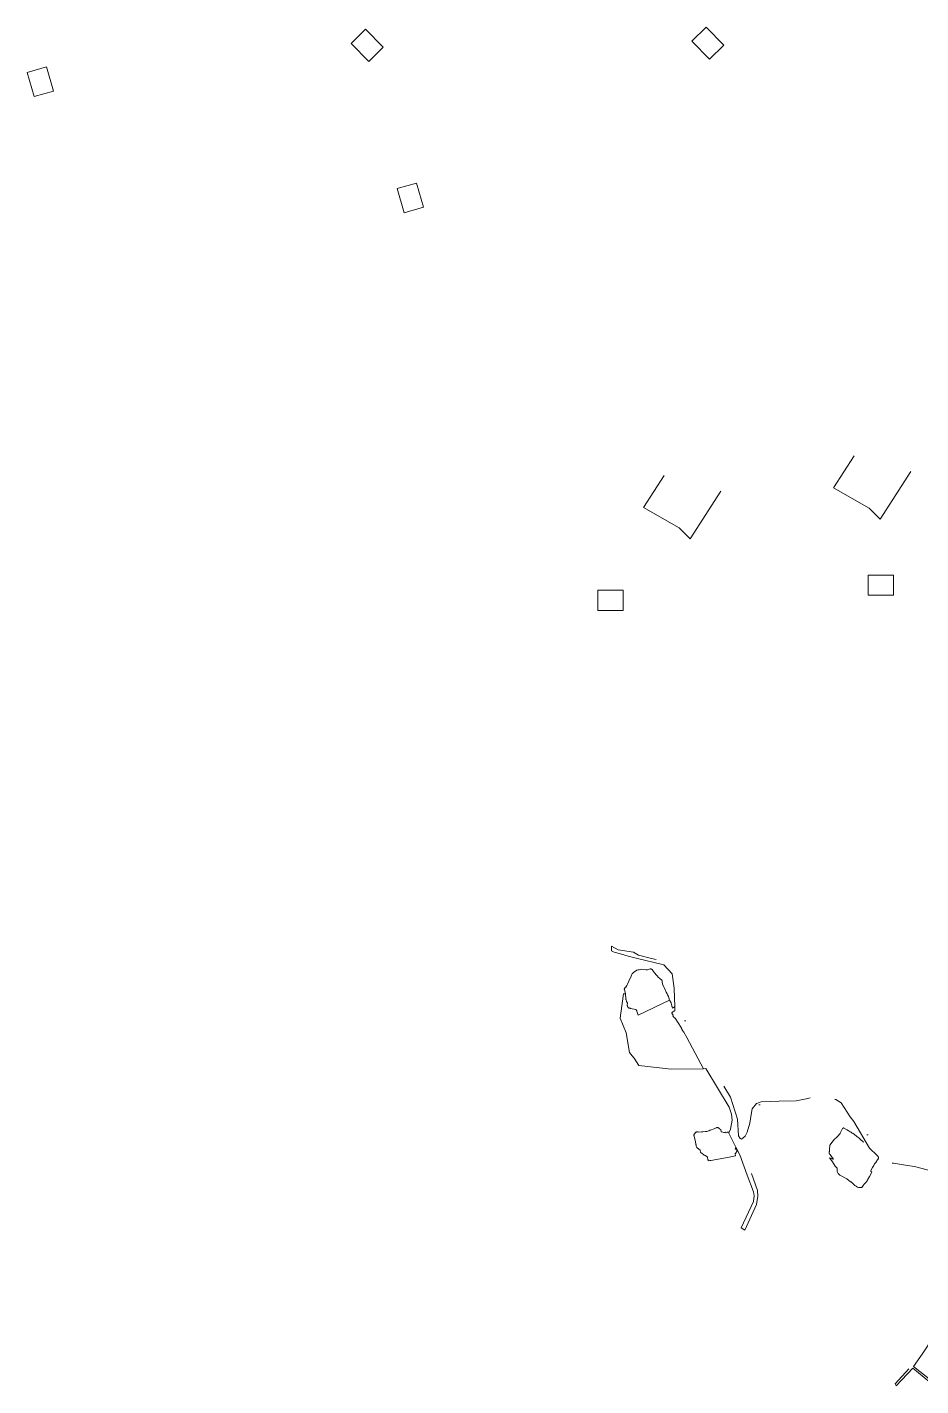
# Model space of a CAD drawing. Header units: metres. Extents: x 534757 to 556231, y 1832948 to 1850503.
# Drawn here: x 546902 to 548675, y 1846079 to 1848775 of the extents above; entities that cross this region are included whole.
import ezdxf

# ---------------------------------------------------------------- set-up
doc = ezdxf.new("R2010")
doc.units = ezdxf.units.M
doc.header["$MEASUREMENT"] = 0
doc.linetypes.add('DGN Style 4', pattern=[602.615279, 301.11944, -150.55972, 0.376399, -150.55972])
doc.layers.add('Level 30', color=7, linetype='Continuous', lineweight=0)

msp = doc.modelspace()

# ---------------------------------------------------------------- linework, layer by layer
at = {"layer": 'Level 30', "color": 5, "linetype": 'DGN Style 4', "lineweight": 13, "flags": 128}
for points in [[(547608.11, 1848735.35), (547579.69, 1848707.2), (547544.69, 1848742.73), (547572.93, 1848770.82), (547608.11, 1848735.35)], [(548284.18, 1848739.55), (548255.76, 1848711.4), (548220.76, 1848746.93), (548249, 1848775.02), (548284.18, 1848739.55)], [(546954.08, 1848648.13), (546915.63, 1848637.13), (546901.87, 1848685.2), (546940.33, 1848696.2), (546954.08, 1848648.13)], [(547688.41, 1848417.65), (547649.96, 1848406.65), (547636.2, 1848454.72), (547674.66, 1848465.72), (547688.41, 1848417.65)], [(548655.53, 1847893.19), (548594.66, 1847798.33), (548572.71, 1847820.17), (548501.71, 1847860.68), (548561.36, 1847953.62), (548655.53, 1847893.19)], [(548278.45, 1847854.16), (548217.58, 1847759.3), (548195.63, 1847781.14), (548124.63, 1847821.65), (548184.28, 1847914.59), (548278.45, 1847854.16)], [(548620.816, 1847687.523), (548620.816, 1847647.523), (548570.816, 1847647.523), (548570.816, 1847687.523), (548620.816, 1847687.523)], [(548084.3, 1847657.41), (548084.3, 1847617.41), (548034.3, 1847617.41), (548034.3, 1847657.41), (548084.3, 1847657.41)], [(548186.9685, 1846829.8703), (548186, 1846868), (548182, 1846896), (548165, 1846914), (548110, 1846927), (548094.58, 1846931.48), (548079, 1846936), (548066.44, 1846939.46), (548061.3262, 1846941.9609), (548061.3262, 1846951.1613), (548074.5, 1846944.11), (548105.23, 1846939.14), (548115.17, 1846933.26), (548140.93, 1846926.48), (548173.01, 1846920.15), (548192.88, 1846900.55), (548201.43, 1846857.8), (548203.17, 1846815.89), (548210.41, 1846794.23), (548297.6, 1846651.4), (548311.18, 1846607.56), (548313.13, 1846574.79), (548316.44, 1846569.16), (548319.32, 1846568.19), (548326.35, 1846574.16), (548330.4, 1846582.18), (548335.7, 1846600.06), (548338.19, 1846617.13), (548340.4, 1846627.98), (548349.33, 1846638.99), (548358.53, 1846641.85), (548393.95, 1846643.23), (548427.94, 1846643.93), (548447.73, 1846648.39), (548464.34, 1846651.62), (548493.83, 1846653.4), (548509.98, 1846650.69), (548521.32, 1846642.8), (548528.67, 1846635.54), (548530.18, 1846633.87), (548536.15, 1846625.65), (548546.4, 1846612.76), (548555.22, 1846597.61), (548571.01, 1846573.48), (548581.78, 1846553.3), (548582.87, 1846552.43), (548587.21, 1846546.36), (548597.6212, 1846536.6782), (548597.63, 1846536.67), (548597.7689, 1846536.5468), (548598.87, 1846535.57), (548616.7787, 1846526.983), (548618.64, 1846526.12), (548650.45, 1846520.54), (548664.95, 1846518.89), (548678.53, 1846517.72), (548705.01, 1846509.69), (548711.3, 1846506.55), (548712.96, 1846504.18), (548741.84, 1846489.17), (548755.68, 1846478.53), (548763.59, 1846469.11), (548774.29, 1846453.8), (548790.29, 1846431.17), (548797.27, 1846423.66), (548804.8, 1846409.67), (548820.87, 1846399.09), (548832.99, 1846388.01), (548838.17, 1846385.85), (548853.92, 1846390.73), (548875.03, 1846402.01), (548881.7, 1846406.41), (548894.18, 1846398.41), (548903.99, 1846398.77), (548919.42, 1846394.79), (548967.09, 1846396.44), (549000, 1846397.75), (549000.92, 1846397.79), (549007.85, 1846394.92), (549027.13, 1846386.85), (549056.83, 1846396.29), (549074.97, 1846399.72), (549076.37, 1846399.93), (549087.32, 1846417.27), (549078.59, 1846430.72), (549077.33, 1846432.66), (549078.03, 1846433.82), (549093.78, 1846459.99), (549104.96, 1846469.57), (549112.63, 1846476.15), (549124.37, 1846486.22), (549130.14, 1846491.16), (549134.59, 1846496.94), (549135.84, 1846501.62), (549134.78, 1846504.79), (549150.31, 1846504.03), (549137.97, 1846477.95), (549130.18, 1846467.4), (549123.12, 1846462.28), (549102.56, 1846451.22), (549097.18, 1846444.85), (549095.18, 1846440.09), (549095.37, 1846436.76), (549098.15, 1846431.48), (549098.65, 1846423.21), (549097.1623, 1846417.5905)], [(548088.8135, 1846856.2729), (548086.8917, 1846864.7837), (548086.702, 1846865.6838), (548086.6855, 1846865.7738), (548086.669, 1846865.8638), (548086.669, 1846865.9538), (548086.669, 1846866.0438), (548086.669, 1846866.1338), (548086.6855, 1846866.2238), (548086.702, 1846866.3138), (548086.7184, 1846866.3938), (548086.7432, 1846866.4738), (548086.7762, 1846866.5538), (548086.8092, 1846866.6339), (548086.8422, 1846866.7039), (548086.8834, 1846866.7739), (548086.9329, 1846866.8439), (548086.9741, 1846866.9039), (548087.0236, 1846866.9739), (548088.6486, 1846868.9141), (548089.3332, 1846869.7141), (548089.5559, 1846869.9542), (548091.5107, 1846872.8645), (548092.1788, 1846874.5346), (548092.7975, 1846875.8847), (548095.6101, 1846881.9753), (548096.2947, 1846883.3455), (548099.8745, 1846889.7761), (548100.6416, 1846891.6363), (548102.3985, 1846896.6167), (548102.415, 1846896.6568), (548102.4315, 1846896.6968), (548102.448, 1846896.7368), (548102.4727, 1846896.7768), (548102.4975, 1846896.8168), (548102.5222, 1846896.8468), (548102.547, 1846896.8868), (548102.58, 1846896.9168), (548102.613, 1846896.9468), (548102.646, 1846896.9768), (548102.6789, 1846897.0068), (548102.7202, 1846897.0368), (548102.7532, 1846897.0568), (548103.5533, 1846897.5368), (548105.2194, 1846898.727), (548109.8467, 1846902.0273), (548110.9438, 1846902.9174), (548111.0757, 1846903.0274), (548111.2242, 1846903.1274), (548111.3809, 1846903.2174), (548111.5459, 1846903.3074), (548111.7191, 1846903.3774), (548111.9006, 1846903.4374), (548112.082, 1846903.4874), (548112.2717, 1846903.5274), (548114.3751, 1846903.8974), (548115.0844, 1846904.0775), (548116.1732, 1846904.4275), (548121.7161, 1846905.4776), (548129.6427, 1846904.3875), (548132.8183, 1846904.3675), (548138.1797, 1846905.8676), (548139.3015, 1846905.8376), (548139.6644, 1846905.8076), (548140.0191, 1846905.7376), (548140.3738, 1846905.6476), (548140.7202, 1846905.5176), (548141.0501, 1846905.3776), (548141.3636, 1846905.1976), (548141.6687, 1846905.0076), (548141.9492, 1846904.7875), (548142.2131, 1846904.5475), (548142.4523, 1846904.2875), (548142.675, 1846904.0175), (548142.8565, 1846903.7574), (548146.5105, 1846898.1569), (548146.725, 1846897.8369), (548147.1126, 1846897.3668), (548149.7768, 1846894.4665), (548151.0966, 1846892.8064), (548154.4866, 1846889.206), (548156.6394, 1846887.4059), (548157.3735, 1846886.8158), (548161.11, 1846883.5455), (548161.1925, 1846883.4655), (548161.2585, 1846883.3755), (548161.3245, 1846883.2855), (548161.3822, 1846883.1955), (548161.4317, 1846883.0954), (548161.473, 1846882.9954), (548161.506, 1846882.8854), (548161.5307, 1846882.7754), (548161.5472, 1846882.6754), (548161.7864, 1846880.1252), (548162.0421, 1846878.765), (548162.3803, 1846877.1249), (548163.1639, 1846873.7245), (548165.5806, 1846868.8541), (548166.1993, 1846867.674), (548170.0182, 1846860.0432), (548171.8576, 1846856.4229), (548172.7072, 1846854.7127), (548174.4063, 1846851.4124), (548174.5136, 1846851.1724), (548176.1385, 1846843.7616), (548176.1415, 1846843.7571)], [(548243.7409, 1846707.95), (548243.7417, 1846707.9485), (548179.9904, 1846707.2185), (548115.7938, 1846714.5292), (548115.7935, 1846714.5296), (548106.0608, 1846729.1206), (548102.6365, 1846733.3069), (548097.0866, 1846740.0916), (548090.3395, 1846779.1254), (548078.7093, 1846808.0082), (548080.0446, 1846818.3933), (548084.9781, 1846856.7629), (548088.8135, 1846856.2729)], [(548088.8135, 1846856.2729), (548089.8235, 1846846.6919), (548089.9398, 1846845.791), (548089.9507, 1846845.3581), (548090.1315, 1846844.7926), (548091.0401, 1846842.086), (548091.2646, 1846841.0933), (548092.8756, 1846837.7061), (548092.7159, 1846834.1617), (548092.7084, 1846833.61), (548092.7481, 1846833.0508), (548092.8368, 1846832.4889), (548092.9756, 1846831.9297), (548093.1699, 1846831.4579), (548093.4024, 1846830.9994), (548093.6723, 1846830.5579), (548093.9783, 1846830.1369), (548094.3186, 1846829.7399), (548094.6914, 1846829.37), (548095.0941, 1846829.0304), (548095.5242, 1846828.7237), (548095.9785, 1846828.4524), (548096.4539, 1846828.2188), (548096.9469, 1846828.0245), (548097.4917, 1846827.9294), (548097.8833, 1846827.8759), (548098.1029, 1846827.8309), (548099.3045, 1846827.6821), (548109.6262, 1846825.5496), (548111.4827, 1846822.728), (548111.6166, 1846822.3356), (548111.7365, 1846822.0156), (548114.4663, 1846814.0714), (548176.1415, 1846843.7571)], [(548176.1415, 1846843.7571), (548179.545, 1846838.6311), (548179.7182, 1846837.8111), (548181.1122, 1846832.8106), (548181.2442, 1846831.4605), (548181.4339, 1846830.5304), (548182.0525, 1846828.2601), (548186.5149, 1846830.9704), (548186.7376, 1846830.6004), (548186.9685, 1846829.8703)], [(548186.9685, 1846829.8703), (548187.0345, 1846827.2701), (548187.15, 1846822.6996), (548186.5644, 1846822.4496), (548186.0282, 1846822.2796), (548185.69, 1846822.2496), (548185.0384, 1846821.8795), (548183.331, 1846820.8394), (548181.6813, 1846819.7093), (548181.071, 1846819.2693), (548181.071, 1846819.1793), (548181.0297, 1846818.2592), (548183.8259, 1846813.8888), (548182.8774, 1846812.5186), (548184.0404, 1846810.8085), (548186.2262, 1846809.2083), (548187.3974, 1846808.3082), (548199.4977, 1846789.4264), (548199.6297, 1846789.1664), (548201.4773, 1846785.496), (548201.6753, 1846785.226), (548201.8567, 1846784.6759), (548204.9911, 1846780.7356), (548210.7004, 1846770.0195), (548210.8309, 1846769.7745), (548243.7409, 1846707.95)], [(548294.8389, 1846582.027), (548297.44, 1846587.82), (548300.55, 1846605.94), (548299.57, 1846617.82), (548294.95, 1846631.27), (548248.74, 1846708.01), (548243.7409, 1846707.95)], [(548308.2268, 1846552.0228), (548315.97, 1846536.71), (548330.75, 1846496.66), (548343.23, 1846463.58), (548344.66, 1846455.41), (548343.33, 1846444.4), (548318.52, 1846392.09), (548325.8504, 1846387.2008), (548325.85, 1846387.2), (548325.8531, 1846387.199), (548348.85, 1846438.61), (548351.89, 1846454.82), (548350.87, 1846466.47), (548338.43, 1846501.28), (548327.72, 1846538.15), (548320.43, 1846551.58), (548320.36, 1846556.04), (548321.92, 1846559.67), (548325.26, 1846563.08), (548330.55, 1846569.68), (548335.61, 1846581.51), (548340.09, 1846598.51), (548342.48, 1846616.36), (548344.56, 1846627.5), (548351.23, 1846634.99), (548358.24, 1846637.28), (548393.12, 1846639.17), (548428.41, 1846639.71), (548447.52, 1846642.81), (548465.11, 1846646.99), (548493.7, 1846648.63), (548506.32, 1846646.71), (548516.74, 1846640.46), (548534.94, 1846612.59), (548541.99, 1846603.06), (548572.9981, 1846550.0033)], [(548308.2268, 1846552.0228), (548306.8578, 1846548.5531), (548309.6953, 1846548.2231), (548309.7365, 1846548.0431), (548310.1902, 1846545.2828), (548310.5036, 1846544.7328), (548307.4435, 1846539.7223), (548306.6929, 1846540.5924), (548306.9073, 1846538.8822), (548307.6414, 1846535.0918), (548307.6497, 1846535.0818), (548291.3368, 1846531.902), (548291.3345, 1846531.9015), (548258.399, 1846525.4709), (548258.3905, 1846525.4706), (548257.5273, 1846525.4354), (548256.7466, 1846525.4037), (548253.2355, 1846525.2609), (548253.235, 1846525.2635), (548253.1695, 1846525.6009), (548253.1692, 1846525.6021), (548252.8406, 1846526.8543), (548252.5344, 1846528.0212), (548252.3777, 1846528.6212), (548251.9818, 1846531.2315), (548251.7838, 1846532.5916), (548250.3321, 1846533.4517), (548246.9503, 1846535.5319), (548245.3171, 1846536.622), (548240.4176, 1846540.0523), (548238.8422, 1846541.0824), (548238.7845, 1846541.1224), (548238.735, 1846541.1624), (548238.6855, 1846541.2024), (548238.6442, 1846541.2424), (548238.603, 1846541.2924), (548238.5618, 1846541.3424), (548238.5288, 1846541.3925), (548238.4875, 1846541.4425), (548238.4628, 1846541.4925), (548238.438, 1846541.5525), (548238.4133, 1846541.6025), (548238.2071, 1846542.1325), (548237.0441, 1846546.2329), (548234.7758, 1846548.2231), (548230.8743, 1846551.3934), (548230.7423, 1846551.5034), (548230.6104, 1846551.6334), (548230.4866, 1846551.7735), (548230.3629, 1846551.9135), (548230.2474, 1846552.0735), (548230.1402, 1846552.2335), (548230.0495, 1846552.4135), (548229.9588, 1846552.6035), (548229.8845, 1846552.7936), (548229.8185, 1846552.9936), (548229.7855, 1846553.1236), (548229.5133, 1846554.4937), (548229.0762, 1846556.5039), (548228.9525, 1846557.334), (548228.639, 1846558.7341), (548227.2286, 1846565.7748), (548225.6036, 1846573.6456), (548225.216, 1846574.4556), (548224.7953, 1846575.6358), (548224.8201, 1846575.8258), (548225.0263, 1846576.5058), (548225.2737, 1846577.1659), (548225.5624, 1846577.806), (548225.8841, 1846578.436), (548226.2388, 1846579.0461), (548226.6099, 1846579.6061), (548226.6117, 1846579.6093), (548226.6264, 1846579.6361), (548227.0471, 1846580.1962), (548227.5008, 1846580.7363), (548227.9874, 1846581.2463), (548228.4988, 1846581.7363), (548229.3154, 1846582.0264), (548230.132, 1846582.2464), (548230.9486, 1846582.3964), (548231.6084, 1846582.4364), (548232.26, 1846582.4364), (548232.8952, 1846582.4064), (548233.5138, 1846582.3264), (548234.718, 1846582.1664), (548239.7248, 1846582.4564), (548242.8591, 1846582.6864), (548247.7586, 1846583.2865), (548250.4063, 1846583.1365), (548254.4068, 1846584.7166), (548256.7493, 1846585.6367), (548257.7473, 1846586.0668), (548264.8656, 1846588.897), (548267.3896, 1846590.0271), (548269.5837, 1846590.8572), (548269.9549, 1846590.9672), (548270.3343, 1846591.0572), (548270.7219, 1846591.1173), (548271.1096, 1846591.1373), (548271.4973, 1846591.1373), (548271.8767, 1846591.1073), (548272.2561, 1846591.0472), (548272.6521, 1846590.9572), (548272.9902, 1846590.8072), (548273.3284, 1846590.6372), (548273.9965, 1846590.2372), (548274.4007, 1846589.9971), (548275.4812, 1846588.857), (548278.0382, 1846587.5569), (548278.7558, 1846582.4764), (548281.9644, 1846581.7063), (548284.4307, 1846581.2463), (548285.3875, 1846581.0963), (548285.6926, 1846581.1963), (548287.1773, 1846581.6463), (548288.662, 1846580.7363), (548290.221, 1846581.4563), (548290.4024, 1846581.5363), (548290.6004, 1846581.6163), (548290.8149, 1846581.6963), (548290.8891, 1846581.7263), (548291.0458, 1846581.7764), (548291.3015, 1846581.8564), (548291.5737, 1846581.9164), (548291.8706, 1846581.9664), (548292.1923, 1846582.0064), (548292.5305, 1846582.0364), (548294.5843, 1846582.1564), (548294.8389, 1846582.027)], [(548590.0391, 1846534.1555), (548590.0391, 1846534.1518), (548590.1299, 1846534.0217), (548590.1628, 1846533.9717), (548590.2783, 1846533.7917), (548590.3443, 1846533.6717), (548590.3856, 1846533.6017), (548590.3856, 1846533.5917), (548590.4845, 1846533.4117), (548590.5835, 1846533.2217), (548590.666, 1846533.0216), (548590.7402, 1846532.8116), (548590.8062, 1846532.6016), (548590.864, 1846532.3816), (548590.9547, 1846531.9415), (548591.0207, 1846531.4715), (548591.0454, 1846530.7714), (548590.9464, 1846530.0414), (548590.8062, 1846529.5213), (548590.7237, 1846529.3013), (548590.7155, 1846529.2813), (548590.6248, 1846529.0613), (548590.6083, 1846529.0313), (548590.5093, 1846528.8312), (548590.3773, 1846528.6012), (548590.2288, 1846528.3712), (548588.7111, 1846526.161), (548587.7626, 1846524.8809), (548585.5685, 1846521.9006), (548584.9664, 1846521.0205), (548583.5312, 1846518.9003), (548581.7496, 1846516.04), (548579.2586, 1846511.8596), (548575.0437, 1846504.2789), (548578.2275, 1846503.3688), (548577.2377, 1846501.1886), (548573.2373, 1846493.9979), (548568.808, 1846486.0971), (548567.6779, 1846484.2869), (548562.63, 1846478.7264), (548560.8071, 1846476.1462), (548558.3161, 1846472.2958), (548557.8954, 1846472.1958), (548556.2788, 1846471.9758), (548554.6456, 1846471.9157), (548553.0207, 1846472.0158), (548551.404, 1846472.2658), (548549.2677, 1846473.0058), (548547.2468, 1846474.0059), (548546.5045, 1846474.656), (548544.4094, 1846476.1662), (548543.6423, 1846476.8062), (548538.949, 1846481.1166), (548536.9529, 1846483.0968), (548535.8972, 1846483.6869), (548528.5067, 1846489.3174), (548525.8342, 1846490.9276), (548524.3495, 1846491.5276), (548518.6087, 1846494.5579), (548517.3714, 1846495.048), (548515.829, 1846495.788), (548514.3855, 1846496.6981), (548513.0576, 1846497.7782), (548511.8698, 1846499.0184), (548511.0202, 1846500.2185), (548510.3109, 1846501.5186), (548509.7335, 1846502.8687), (548509.3046, 1846504.2789), (548509.0241, 1846505.739), (548508.9004, 1846507.1992), (548508.9252, 1846508.6693), (548509.0901, 1846510.1194), (548509.1561, 1846510.5195), (548509.2303, 1846510.7795), (548508.587, 1846511.3095), (548505.7331, 1846513.6698), (548504.9907, 1846514.6499), (548503.1926, 1846517.6202), (548498.6807, 1846525.1009), (548494.0122, 1846531.1315), (548497.9301, 1846529.5513), (548500.7428, 1846528.4312), (548501.8151, 1846528.3512), (548501.1552, 1846529.3513), (548497.9301, 1846533.5417), (548496.5527, 1846535.4819), (548495.1092, 1846537.5121), (548494.8205, 1846537.8321), (548494.3504, 1846538.3422), (548494.1359, 1846538.6022), (548493.9462, 1846538.8822), (548493.7977, 1846539.1322), (548493.6493, 1846539.4323), (548493.5255, 1846539.7323), (548493.4266, 1846540.0823), (548493.3523, 1846540.3624), (548493.3028, 1846540.6824), (548493.2781, 1846540.9724), (548493.2698, 1846541.3124), (548493.2781, 1846541.6225), (548493.3193, 1846541.9425), (548493.3771, 1846542.2725), (548493.4431, 1846542.5626), (548493.542, 1846542.8626), (548493.8802, 1846543.8627), (548494.0204, 1846544.2227), (548494.0864, 1846546.1629), (548494.1689, 1846548.3131), (548494.2102, 1846549.4032), (548494.3834, 1846554.1637), (548494.3009, 1846554.8337), (548494.2844, 1846555.0038), (548494.2761, 1846555.2138), (548494.2844, 1846555.4138), (548494.3009, 1846555.5838), (548494.3091, 1846555.6238), (548494.3504, 1846555.8238), (548494.3669, 1846555.8839), (548494.3999, 1846556.0239), (548494.4246, 1846556.1039), (548494.4659, 1846556.2139), (548494.5483, 1846556.4039), (548494.6226, 1846556.5439), (548494.7298, 1846556.7639), (548494.837, 1846556.934), (548494.9608, 1846557.094), (548498.6395, 1846561.7844), (548500.9573, 1846564.8647), (548503.737, 1846567.795), (548506.8466, 1846570.9453), (548510.7975, 1846574.9557), (548513.9566, 1846578.086), (548514.798, 1846579.6161), (548515.0866, 1846580.1662), (548519.2768, 1846588.087), (548520.0191, 1846589.4871), (548520.0604, 1846589.5571), (548520.1016, 1846589.6171), (548520.1429, 1846589.6871), (548520.1924, 1846589.7471), (548520.2418, 1846589.8071), (548520.2996, 1846589.8671), (548520.3573, 1846589.9271), (548520.4151, 1846589.9771), (548520.481, 1846590.0271), (548520.547, 1846590.0772), (548520.6213, 1846590.1272), (548520.6955, 1846590.1672), (548520.7697, 1846590.2072), (548520.8522, 1846590.2372), (548520.9265, 1846590.2772), (548521.0172, 1846590.2972), (548521.0997, 1846590.3272), (548521.1822, 1846590.3372), (548521.2729, 1846590.3572), (548521.3636, 1846590.3672), (548521.4544, 1846590.3672), (548521.5781, 1846590.3672), (548521.6358, 1846590.3572), (548521.6853, 1846590.3472), (548521.7348, 1846590.3472), (548521.8255, 1846590.3272), (548521.8833, 1846590.3072), (548521.9163, 1846590.2972), (548521.9987, 1846590.2772), (548522.0895, 1846590.2372), (548522.1802, 1846590.1972), (548522.2627, 1846590.1572), (548527.5581, 1846587.1069), (548528.9603, 1846586.3068), (548529.5542, 1846585.9668), (548531.0224, 1846585.1167), (548532.8205, 1846584.0866), (548534.9404, 1846582.8565), (548536.887, 1846581.7463), (548539.213, 1846580.1262), (548541.0606, 1846579.0361), (548541.5555, 1846578.6661), (548542.603, 1846577.886), (548544.8961, 1846576.1758), (548546.2323, 1846575.0957), (548548.913, 1846572.8055), (548550.3565, 1846571.7154), (548552.0309, 1846570.4553), (548553.9445, 1846568.7951), (548557.4995, 1846565.7148), (548558.9595, 1846564.4547), (548560.7658, 1846562.8745), (548562.4567, 1846561.3244), (548565.2447, 1846558.7841), (548567.3645, 1846556.8839), (548567.5542, 1846556.5639), (548567.7852, 1846556.3639), (548568.2141, 1846555.9839), (548570.7958, 1846553.6936), (548570.8865, 1846553.6136), (548572.9981, 1846550.0033)], [(548294.8389, 1846582.027), (548294.1172, 1846580.4196), (548293.9987, 1846580.1562), (548293.9988, 1846580.156), (548298.1229, 1846572.0154), (548308.2271, 1846552.0235), (548308.2268, 1846552.0228)], [(548572.9981, 1846550.0033), (548573, 1846550), (548588.43, 1846535.65), (548590.0391, 1846534.1555)], [(548725.4683, 1846213.4108), (548677.84, 1846141.32), (548660.88, 1846116.94), (548695.01, 1846089.68), (548692.83, 1846085.66), (548659, 1846113.68), (548626.16, 1846078.53), (548623.99, 1846082.32), (548658.15, 1846119.51), (548674.73, 1846143.4), (548720.91, 1846213.85), (548720.84, 1846215.26), (548715.18, 1846220.79), (548705.06, 1846233.76), (548685.32, 1846293.04), (548687.87, 1846294.91), (548702.7, 1846312.2), (548712.87, 1846320.06), (548720.95, 1846332.89), (548732.31, 1846344.57), (548750.84, 1846356.31), (548786.83, 1846379.73), (548792.74, 1846385.03), (548796.01, 1846393.14), (548796.46, 1846407.82), (548795.54, 1846414), (548794.12, 1846420.17), (548784.34, 1846430.8), (548765.65, 1846457.92), (548748.41, 1846475.19), (548738.48, 1846483.71), (548712.93, 1846498.44), (548700.14, 1846503.65), (548662.28, 1846514.12), (548648.38, 1846515.69), (548620.8355, 1846520.2765), (548612.59, 1846521.24), (548594.75, 1846529.78), (548590.0391, 1846534.1555)]]:
    msp.add_lwpolyline(points, dxfattribs=at)

doc.saveas('drawing.dxf')
